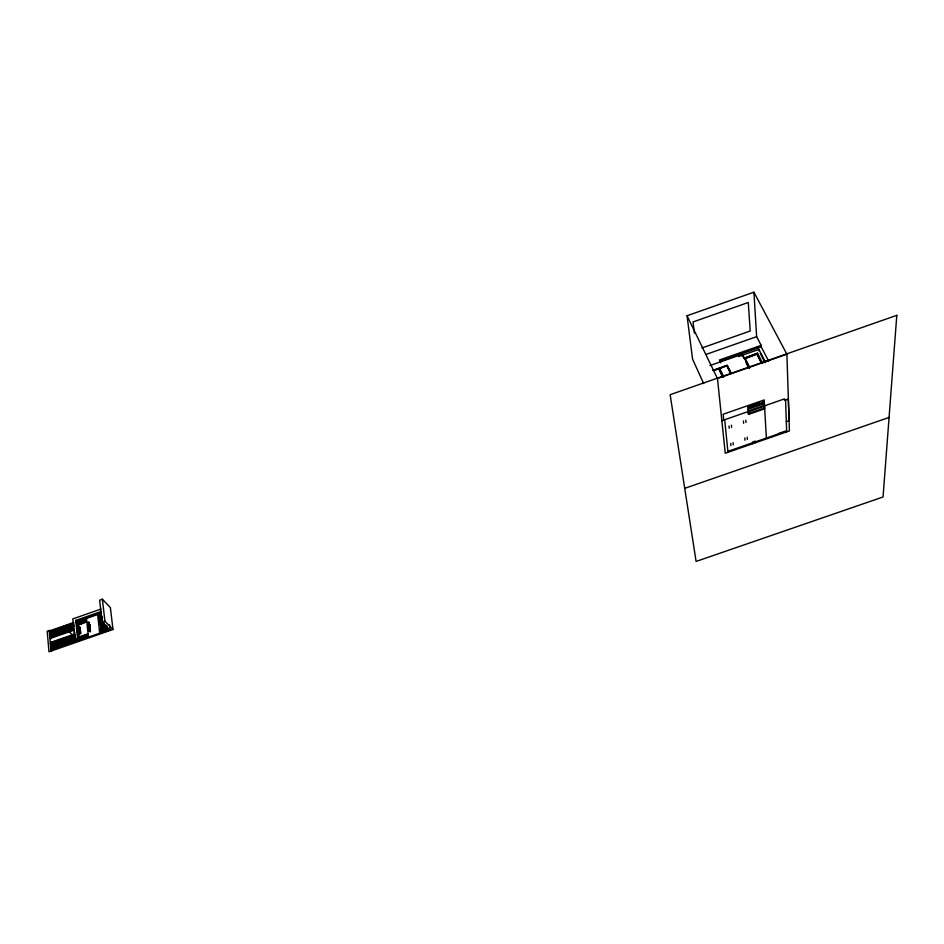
<?xml version="1.0" encoding="UTF-8"?>
<svg xmlns="http://www.w3.org/2000/svg" width="944" height="944" viewBox="0 0 944 944"><rect width="100%" height="100%" fill="white"/><g stroke="black" fill="none" stroke-linecap="round" stroke-linejoin="round"><path stroke-width="1.42" d="M89.491 630.627L89.857 630.132L89.432 630.675M90.022 630.474L89.751 630.734M88.736 625.294L89.479 625.317M89.161 628.149L89.645 627.677M89.125 622.828L89.361 624.22L88.559 624.09M88.653 624.468L88.547 623.795M88.889 630.627L89.751 629.624L90.541 630.321L89.845 631.111L90.364 629.896L89.078 630.191M88.252 625.306L88.712 626.297M89.845 625.258L89.633 626.356M88.311 625.152C87.863 626.875 91.261 626.804 89.055 626.604M88.854 630.203L89.255 631.347M729.228 428.305L729.004 426.015M731.612 427.479L731.388 425.189M743.624 423.29L743.435 420.989M730.916 445.639L730.703 443.444M746.008 422.464L745.831 420.151M733.252 444.836L733.04 442.63M744.993 440.234L744.816 438.016M747.329 439.42L747.164 437.202M88.441 625.294L89.409 624.574L89.999 625.27M88.535 625.152L89.715 624.751M89.68 628.338L89.479 627.099M89.373 627.288L88.618 628.256M89.302 626.061L89.727 624.716M89.68 628.527L89.999 627.241M687.055 315.756L753.914 292.192L786.883 354.201L789.432 430.924L725.252 453.238L717.464 378.52L687.055 315.756L692.577 359.145L703.681 383.583M701.97 347.958L750.209 331.014L748.285 302.493L693.038 321.951L694.406 333.138M706.206 354.366L756.628 336.666L753.914 292.192M756.628 336.666L761.147 345.362L719.399 360.006L720.768 362.803M719.552 361.493L761.242 346.873L761.147 345.362M709.876 365.576L742.373 354.189L749.335 367.959M738.479 356.596L758.905 349.433L765.631 362.449M762.575 363.239L757.572 353.198L743.742 358.413M745.123 357.929L757.572 353.198M749.666 368.054L744.934 358.236L757.017 354L761.324 362.378M746.315 358.307L757.017 354M712.885 370.367L727.21 365.34L730.939 372.904M713.44 370.496L727.21 365.34M714.809 370.331L718.773 368.632L722.644 376.585M723.423 376.621L719.54 368.679L726.974 365.765L730.892 373.694M717.464 378.52L786.883 354.201M50.681 639.112L49.902 630.309L47.2 631.253L48.982 651.808L112.985 629.471L110.365 607.582L102.377 599.216L99.639 600.183L102.164 622.238L110.247 630.427L109.587 624.857M100.984 609.057L72.771 618.922L74.977 640.964L76.346 642.262L76.051 639.324M74.977 640.964L77.727 640.008L75.732 620.397L101.268 611.476M98.801 613.128L100.288 613.27L102.483 632.551L101.48 632.893L98.801 613.128L99.604 616.373M99.049 613.364L76.405 621.282L78.376 640.634L99.722 633.188L97.539 613.895M99.285 613.612L100.288 613.27M101.232 613.281L77.078 621.718L75.732 620.397M49.867 631.359L73.136 623.217L49.914 631.937M49.973 632.964L73.325 624.798L73.384 625.447L50.032 633.613M50.162 634.616L73.455 626.474L50.209 635.194M73.679 628.008L50.233 636.209L50.292 636.917L73.75 628.716M79.048 627.347L80.039 627.123L80.641 633.436C77.514 634.628 79.449 618.757 79.78 633.719M73.974 629.459L50.209 637.755L50.28 638.439L74.045 630.132M79.32 627.524C80.393 626.45 79.001 632.692 79.933 633.507M88.524 624.338L89.361 624.22M102.164 622.238L104.937 621.27L112.985 629.471M74.411 634.097L50.646 642.392L50.705 643.029L74.482 634.734M89.255 629.046L90.282 629.129L88.512 628.244M50.339 643.525L74.906 634.946M79.685 633.636L80.688 633.4L79.886 627.335M74.434 635.595L50.893 643.82L50.964 644.528L74.505 636.303M50.48 645.177L75.072 636.586L74.635 632.185M89.597 631.654L90.565 631.666L88.783 630.769M50.622 646.817L75.237 638.227M78.954 637.023L88.087 633.837M51.236 647.136L74.729 638.935L74.788 639.572L51.283 647.773M79.036 637.849L88.17 634.663M50.775 648.469L75.402 639.879M79.119 638.663L88.252 635.477M51.365 648.776L74.906 640.563L74.965 641.224L51.424 649.437M79.213 639.489L88.347 636.303M100.996 632.409L102.483 632.551M103.746 631.453L105.232 631.583L103.746 631.453L101.999 616.302M106.495 630.498L107.982 630.627L106.495 630.498L105.846 624.987M749.807 405.967L759.236 402.687M74.08 626.651L73.656 622.497L49.241 631.04L50.917 650.133L75.567 641.519M748.085 407.371L764.286 401.719M748.592 408.197L763.366 403.041L763.271 401.271L764.392 403.489M747.613 409.401L763.743 403.784L764.593 407.017M747.754 411.159L763.849 405.542M721.865 420.729L748.391 411.478M748.12 411.891L764.215 406.274L764.687 408.776L748.616 414.381L748.12 411.891L748.486 412.634M748.25 413.637L764.321 408.032M786.317 421.614L789.101 420.646L788.323 399.041L784.523 400.362L784.464 398.887L764.522 405.849L763.779 404.362M727.895 451.374L752.616 442.771M755.377 441.898L786.647 431.019M684.719 488.355L889.071 417.425M89.987 627.264L88.677 627.536L88.878 628.716M88.677 623.925L88.382 622.238L89.35 622.58M89.479 622.71L88.382 622.238M90.152 628.999L89.444 628.444M50.917 650.133L51.719 650.853L50.941 642.05M65.254 628.079L79.084 641.306L78.364 634.309M89.22 624.09L88.996 622.698M761.242 346.873L768.687 361.222M760.333 353.54L765.041 362.649M757.053 354.543L761.36 362.921M744.934 358.236L749.63 367.511M746.031 362.649L748.557 367.629M763.366 403.041L764.487 405.259M727.234 365.647L730.349 371.948M726.998 366.06L730.267 372.668M723.399 376.314L719.54 368.679M718.797 368.939L722.679 376.88M719.139 368.502L723.387 377.34M107.651 627.878L107.982 630.627M107.014 626.014L107.498 630.144M106.495 626.851L106.967 630.981M102.377 599.216L104.937 621.27M104.277 623.323L105.232 631.583M103.793 622.839L104.749 631.099M103.12 622.297L103.439 625.058M103.746 627.807L104.229 631.937M99.804 612.774L102.011 632.067M99.911 619.122L100.536 624.633M101.008 628.763L101.48 632.893M88.429 637.129L86.411 618.202L77.349 621.376L79.296 640.315M86.175 618.532L77.644 621.518M724.697 419.738L727.989 452.282M723.753 420.068L723.163 414.263L764.18 399.937L766.375 438.075M77.514 625.919L77.939 630.12M742.373 354.189L742.574 356.773M747.955 405.601L748.616 414.381M752.687 443.704L752.569 442.063L755.318 441.108L755.424 442.748M757.466 346.649L757.56 348.159M758.905 349.433L758.988 350.944M785.561 399.996L786.671 431.88M896.8 315.331L883.053 496.981L696.094 561.432L670.146 394.698L896.8 315.331M86.282 619.311L77.738 622.686L86.282 619.311M86.376 620.102L77.809 623.512L86.376 620.102M86.4 620.999L77.951 624.244L86.4 620.999M86.541 621.73L77.986 625.129L86.541 621.73M74.588 637.259L51.059 645.472L51.118 646.144L74.647 637.932L74.588 637.259M87.827 634.179L79.296 637.495L87.827 634.179M87.91 635.017L79.379 638.309L87.91 635.017M87.993 635.843L79.473 639.123L87.993 635.843M88.075 636.669L79.556 639.949L88.075 636.669M779.284 433.272L778.304 434.228L779.284 433.272M782.045 432.317L781.054 433.272L782.045 432.317M784.794 431.361L783.815 432.317L784.794 431.361"/></g></svg>
